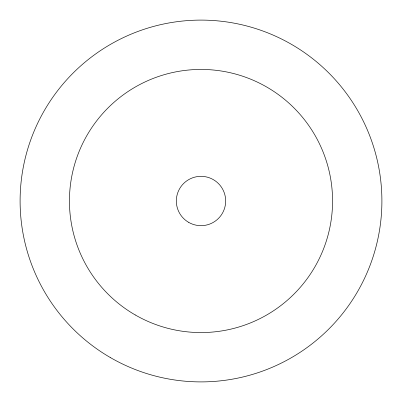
<?xml version="1.0" encoding="UTF-8"?>
<svg xmlns="http://www.w3.org/2000/svg" width="402" height="402" viewBox="0 0 402 402"><rect width="100%" height="100%" fill="white"/><g stroke="black" fill="none" stroke-linecap="round" stroke-linejoin="round"><path stroke-width="0.6" d="M110.55 357.664A180.9 180.9 0 0 0 381.9 201A180.9 180.9 0 0 0 110.55 44.336A180.9 180.9 0 0 0 110.55 357.664M135.218 314.937A131.565 131.565 0 0 0 332.565 201A131.565 131.565 0 0 0 135.218 87.063A131.565 131.565 0 0 0 135.218 314.937M188.664 222.361A24.668 24.668 0 0 0 225.668 201A24.668 24.668 0 0 0 188.664 179.639A24.668 24.668 0 0 0 188.664 222.361"/></g></svg>
